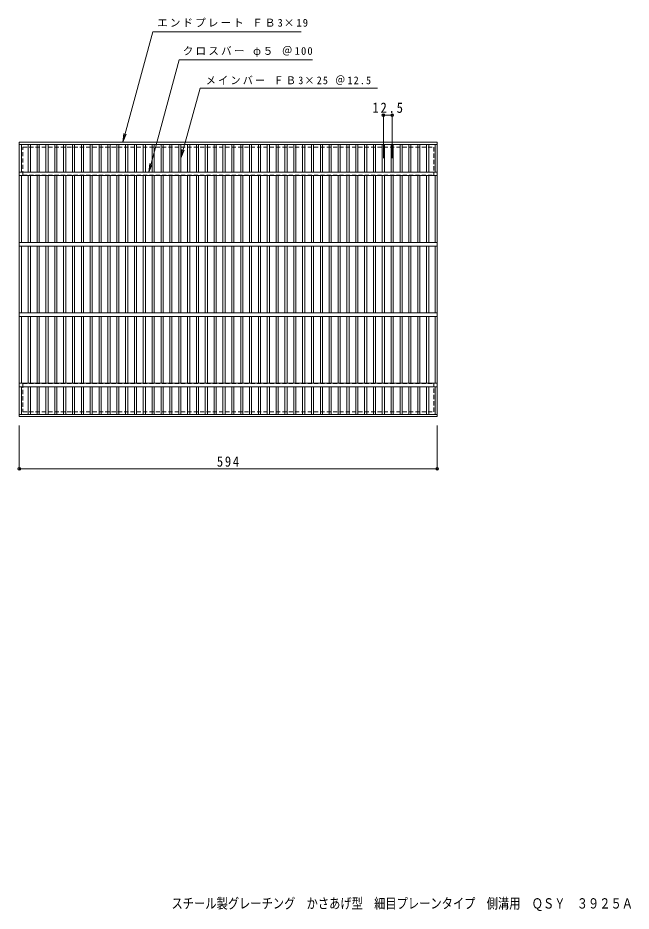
# Model space of a CAD drawing. Units: millimetres, scale not verified. Extents: x -673 to 892, y -682 to 588.
# Drawn here: x -673 to 199, y -682 to 588 of the extents above; entities that cross this region are included whole.
import ezdxf
from ezdxf.enums import TextEntityAlignment as Align

# ---------------------------------------------------------------- set-up
doc = ezdxf.new("R2010")
doc.units = ezdxf.units.MM
doc.header["$LTSCALE"] = 5
doc.header["$PDMODE"] = 32
doc.header["$PDSIZE"] = 4
doc.linetypes.add('DASHED1', pattern=[1.8, 1.2, -0.6])
for name, color, linetype, lineweight in [('A-1_ピット', 2, 'Continuous', 9), ('A-2_蓋', 3, 'Continuous', 9), ('A-4_寸法', 7, 'Continuous', 9)]:
    doc.layers.add(name, color=color, linetype=linetype, lineweight=lineweight)
doc.layers.add('F-5_F-5ﾚｲﾔ', color=2, linetype='Continuous')
doc.styles.add('ＭＳ ゴシック', font='')
doc.styles.get('ＭＳ ゴシック').set_extended_font_data('MS Gothic')

msp = doc.modelspace()

# ---------------------------------------------------------------- linework, layer by layer
at = {"layer": 'A-1_ピット', "linetype": 'DASHED1'}
for p, q in [((-666.027, 364.014), (-82.027, 364.014)), ((-666.027, 68.013), (-82.027, 68.013))]:
    msp.add_line(p, q, dxfattribs=at)
for points in [[(-666.027, 364.014), (-666.027, 404.014), (-82.027, 404.014), (-82.027, 364.014)], [(-666.027, 68.013), (-666.027, 28.014), (-82.027, 28.014), (-82.027, 68.013)]]:
    msp.add_lwpolyline(points, dxfattribs=at)
at = {"layer": 'A-2_蓋'}
for p, q in [((-671.027, 411.014), (-77.027, 411.014)), ((-671.027, 21.014), (-671.027, 411.014)), ((-671.027, 408.014), (-77.027, 408.014)), ((-668.026, 408.014), (-668.026, 368.514)), ((-658.267, 368.514), (-658.267, 408.014)), ((-655.267, 368.514), (-655.267, 408.014)), ((-645.687, 368.514), (-645.687, 408.014)), ((-642.687, 368.514), (-642.687, 408.014)), ((-633.107, 368.514), (-633.107, 408.014)), ((-630.107, 368.514), (-630.107, 408.014)), ((-620.526, 368.514), (-620.526, 408.014)), ((-617.527, 368.514), (-617.527, 408.014)), ((-607.946, 368.514), (-607.946, 408.014)), ((-604.947, 368.514), (-604.947, 408.014)), ((-595.367, 368.514), (-595.367, 408.014)), ((-592.367, 368.514), (-592.367, 408.014)), ((-582.786, 368.514), (-582.786, 408.014)), ((-579.786, 368.514), (-579.786, 408.014)), ((-570.206, 368.514), (-570.206, 408.014)), ((-567.206, 368.514), (-567.206, 408.014)), ((-557.627, 368.514), (-557.627, 408.014)), ((-554.626, 368.514), (-554.626, 408.014)), ((-545.047, 368.514), (-545.047, 408.014)), ((-542.047, 368.514), (-542.047, 408.014)), ((-532.467, 368.514), (-532.467, 408.014)), ((-529.467, 368.514), (-529.467, 408.014)), ((-519.887, 368.514), (-519.887, 408.014)), ((-516.886, 368.514), (-516.886, 408.014)), ((-507.307, 368.514), (-507.307, 408.014)), ((-504.306, 368.514), (-504.306, 408.014)), ((-494.727, 368.514), (-494.727, 408.014)), ((-491.726, 368.514), (-491.726, 408.014)), ((-482.146, 368.514), (-482.146, 408.014)), ((-479.146, 368.514), (-479.146, 408.014)), ((-469.566, 368.514), (-469.566, 408.014)), ((-466.566, 368.514), (-466.566, 408.014)), ((-456.986, 368.514), (-456.986, 408.014)), ((-453.986, 368.514), (-453.986, 408.014)), ((-444.406, 368.514), (-444.406, 408.014)), ((-441.406, 368.514), (-441.406, 408.014)), ((-431.826, 368.514), (-431.826, 408.014)), ((-428.826, 368.514), (-428.826, 408.014)), ((-419.246, 368.514), (-419.246, 408.014)), ((-416.246, 368.514), (-416.246, 408.014)), ((-406.666, 368.514), (-406.666, 408.014)), ((-403.667, 368.514), (-403.667, 408.014)), ((-394.087, 368.514), (-394.087, 408.014)), ((-391.086, 368.514), (-391.086, 408.014)), ((-381.506, 368.514), (-381.506, 408.014)), ((-378.506, 368.514), (-378.506, 408.014)), ((-368.926, 368.514), (-368.926, 408.014)), ((-365.926, 368.514), (-365.926, 408.014)), ((-356.346, 368.514), (-356.346, 408.014)), ((-353.346, 368.514), (-353.346, 408.014)), ((-343.766, 368.514), (-343.766, 408.014)), ((-340.766, 368.514), (-340.766, 408.014)), ((-331.186, 368.514), (-331.186, 408.014)), ((-328.186, 368.514), (-328.186, 408.014)), ((-318.606, 368.514), (-318.606, 408.014)), ((-315.606, 368.514), (-315.606, 408.014)), ((-306.027, 368.514), (-306.027, 408.014)), ((-303.026, 368.514), (-303.026, 408.014)), ((-293.447, 368.514), (-293.447, 408.014)), ((-290.446, 368.514), (-290.446, 408.014)), ((-280.866, 368.514), (-280.866, 408.014)), ((-277.866, 368.514), (-277.866, 408.014)), ((-268.286, 368.514), (-268.286, 408.014)), ((-265.286, 368.514), (-265.286, 408.014)), ((-255.706, 368.514), (-255.706, 408.014)), ((-252.706, 368.514), (-252.706, 408.014)), ((-243.126, 368.514), (-243.126, 408.014)), ((-240.126, 368.514), (-240.126, 408.014)), ((-230.546, 368.514), (-230.546, 408.014)), ((-227.547, 368.514), (-227.547, 408.014)), ((-217.966, 368.514), (-217.966, 408.014)), ((-214.966, 368.514), (-214.966, 408.014)), ((-205.386, 368.514), (-205.386, 408.014)), ((-202.387, 368.514), (-202.387, 408.014)), ((-192.806, 368.514), (-192.806, 408.014)), ((-189.806, 368.514), (-189.806, 408.014)), ((-180.226, 368.514), (-180.226, 408.014)), ((-177.226, 368.514), (-177.226, 408.014)), ((-167.646, 368.514), (-167.646, 408.014)), ((-164.646, 368.514), (-164.646, 408.014)), ((-155.066, 368.514), (-155.066, 408.014)), ((-152.066, 368.514), (-152.066, 408.014)), ((-142.486, 368.514), (-142.486, 408.014)), ((-139.486, 368.514), (-139.486, 408.014)), ((-129.906, 368.514), (-129.906, 408.014)), ((-126.906, 368.514), (-126.906, 408.014)), ((-117.326, 368.514), (-117.326, 408.014)), ((-114.326, 368.514), (-114.326, 408.014)), ((-104.747, 368.514), (-104.747, 408.014)), ((-101.746, 368.514), (-101.746, 408.014)), ((-92.166, 368.514), (-92.166, 408.014)), ((-89.166, 368.514), (-89.166, 408.014)), ((-80.026, 368.514), (-80.026, 408.014)), ((-77.027, 411.014), (-77.027, 21.014)), ((-671.027, 368.514), (-77.027, 368.514)), ((-671.027, 363.514), (-77.027, 363.514)), ((-668.026, 363.514), (-668.026, 268.514)), ((-658.267, 268.514), (-658.267, 363.514)), ((-655.267, 268.514), (-655.267, 363.514)), ((-645.687, 268.514), (-645.687, 363.514)), ((-642.687, 268.514), (-642.687, 363.514)), ((-633.107, 268.514), (-633.107, 363.514)), ((-630.107, 268.514), (-630.107, 363.514)), ((-620.526, 268.514), (-620.526, 363.514)), ((-617.527, 268.514), (-617.527, 363.514)), ((-607.946, 268.514), (-607.946, 363.514)), ((-604.947, 268.514), (-604.947, 363.514)), ((-595.367, 268.514), (-595.367, 363.514)), ((-592.367, 268.514), (-592.367, 363.514)), ((-582.786, 268.514), (-582.786, 363.514)), ((-579.786, 268.514), (-579.786, 363.514)), ((-570.206, 268.514), (-570.206, 363.514)), ((-567.206, 268.514), (-567.206, 363.514)), ((-557.627, 268.514), (-557.627, 363.514)), ((-554.626, 268.514), (-554.626, 363.514)), ((-545.047, 268.514), (-545.047, 363.514)), ((-542.047, 268.514), (-542.047, 363.514)), ((-532.467, 268.514), (-532.467, 363.514)), ((-529.467, 268.514), (-529.467, 363.514)), ((-519.887, 268.514), (-519.887, 363.514)), ((-516.886, 268.514), (-516.886, 363.514)), ((-507.307, 268.514), (-507.307, 363.514)), ((-504.306, 268.514), (-504.306, 363.514)), ((-494.727, 268.514), (-494.727, 363.514)), ((-491.726, 268.514), (-491.726, 363.514)), ((-482.146, 268.514), (-482.146, 363.514)), ((-479.146, 268.514), (-479.146, 363.514)), ((-469.566, 268.514), (-469.566, 363.514)), ((-466.566, 268.514), (-466.566, 363.514)), ((-456.986, 268.514), (-456.986, 363.514)), ((-453.986, 268.514), (-453.986, 363.514)), ((-444.406, 268.514), (-444.406, 363.514)), ((-441.406, 268.514), (-441.406, 363.514)), ((-431.826, 268.514), (-431.826, 363.514)), ((-428.826, 268.514), (-428.826, 363.514)), ((-419.246, 268.514), (-419.246, 363.514)), ((-416.246, 268.514), (-416.246, 363.514)), ((-406.666, 268.514), (-406.666, 363.514)), ((-403.667, 268.514), (-403.667, 363.514)), ((-394.087, 268.514), (-394.087, 363.514)), ((-391.086, 268.514), (-391.086, 363.514)), ((-381.506, 268.514), (-381.506, 363.514)), ((-378.506, 268.514), (-378.506, 363.514)), ((-368.926, 268.514), (-368.926, 363.514)), ((-365.926, 268.514), (-365.926, 363.514)), ((-356.346, 268.514), (-356.346, 363.514)), ((-353.346, 268.514), (-353.346, 363.514)), ((-343.766, 268.514), (-343.766, 363.514)), ((-340.766, 268.514), (-340.766, 363.514)), ((-331.186, 268.514), (-331.186, 363.514)), ((-328.186, 268.514), (-328.186, 363.514)), ((-318.606, 268.514), (-318.606, 363.514)), ((-315.606, 268.514), (-315.606, 363.514)), ((-306.027, 268.514), (-306.027, 363.514)), ((-303.026, 268.514), (-303.026, 363.514)), ((-293.447, 268.514), (-293.447, 363.514)), ((-290.446, 268.514), (-290.446, 363.514)), ((-280.866, 268.514), (-280.866, 363.514)), ((-277.866, 268.514), (-277.866, 363.514)), ((-268.286, 268.514), (-268.286, 363.514)), ((-265.286, 268.514), (-265.286, 363.514)), ((-255.706, 268.514), (-255.706, 363.514)), ((-252.706, 268.514), (-252.706, 363.514)), ((-243.126, 268.514), (-243.126, 363.514)), ((-240.126, 268.514), (-240.126, 363.514)), ((-230.546, 268.514), (-230.546, 363.514)), ((-227.547, 268.514), (-227.547, 363.514)), ((-217.966, 268.514), (-217.966, 363.514)), ((-214.966, 268.514), (-214.966, 363.514)), ((-205.386, 268.514), (-205.386, 363.514)), ((-202.387, 268.514), (-202.387, 363.514)), ((-192.806, 268.514), (-192.806, 363.514)), ((-189.806, 268.514), (-189.806, 363.514)), ((-180.226, 268.514), (-180.226, 363.514)), ((-177.226, 268.514), (-177.226, 363.514)), ((-167.646, 268.514), (-167.646, 363.514)), ((-164.646, 268.514), (-164.646, 363.514)), ((-155.066, 268.514), (-155.066, 363.514)), ((-152.066, 268.514), (-152.066, 363.514)), ((-142.486, 268.514), (-142.486, 363.514)), ((-139.486, 268.514), (-139.486, 363.514)), ((-129.906, 268.514), (-129.906, 363.514)), ((-126.906, 268.514), (-126.906, 363.514)), ((-117.326, 268.514), (-117.326, 363.514)), ((-114.326, 268.514), (-114.326, 363.514)), ((-104.747, 268.514), (-104.747, 363.514)), ((-101.746, 268.514), (-101.746, 363.514)), ((-92.166, 268.514), (-92.166, 363.514)), ((-89.166, 268.514), (-89.166, 363.514)), ((-80.026, 268.514), (-80.026, 363.514)), ((-671.027, 268.513), (-77.027, 268.513)), ((-671.027, 263.513), (-77.027, 263.513)), ((-668.026, 168.513), (-668.026, 263.513)), ((-658.267, 263.513), (-658.267, 168.513)), ((-655.267, 263.513), (-655.267, 168.513)), ((-645.687, 263.513), (-645.687, 168.513)), ((-642.687, 263.513), (-642.687, 168.513)), ((-633.107, 263.513), (-633.107, 168.513)), ((-630.107, 263.513), (-630.107, 168.513)), ((-620.526, 263.513), (-620.526, 168.513)), ((-617.527, 263.513), (-617.527, 168.513)), ((-607.946, 263.513), (-607.946, 168.513)), ((-604.947, 263.513), (-604.947, 168.513)), ((-595.367, 263.513), (-595.367, 168.513)), ((-592.367, 263.513), (-592.367, 168.513)), ((-582.786, 263.513), (-582.786, 168.513)), ((-579.786, 263.513), (-579.786, 168.513)), ((-570.206, 263.513), (-570.206, 168.513)), ((-567.206, 263.513), (-567.206, 168.513)), ((-557.627, 263.513), (-557.627, 168.513)), ((-554.626, 263.513), (-554.626, 168.513)), ((-545.047, 263.513), (-545.047, 168.513)), ((-542.047, 263.513), (-542.047, 168.513)), ((-532.467, 263.513), (-532.467, 168.513)), ((-529.467, 263.513), (-529.467, 168.513)), ((-519.887, 263.513), (-519.887, 168.513)), ((-516.886, 263.513), (-516.886, 168.513)), ((-507.307, 263.513), (-507.307, 168.513)), ((-504.306, 263.513), (-504.306, 168.513)), ((-494.727, 263.513), (-494.727, 168.513)), ((-491.726, 263.513), (-491.726, 168.513)), ((-482.146, 263.513), (-482.146, 168.513)), ((-479.146, 263.513), (-479.146, 168.513)), ((-469.566, 263.513), (-469.566, 168.513)), ((-466.566, 263.513), (-466.566, 168.513)), ((-456.986, 263.513), (-456.986, 168.513)), ((-453.986, 263.513), (-453.986, 168.513)), ((-444.406, 263.513), (-444.406, 168.513)), ((-441.406, 263.513), (-441.406, 168.513)), ((-431.826, 263.513), (-431.826, 168.513)), ((-428.826, 263.513), (-428.826, 168.513)), ((-419.246, 263.513), (-419.246, 168.513)), ((-416.246, 263.513), (-416.246, 168.513)), ((-406.666, 263.513), (-406.666, 168.513)), ((-403.667, 263.513), (-403.667, 168.513)), ((-394.087, 263.513), (-394.087, 168.513)), ((-391.086, 263.513), (-391.086, 168.513)), ((-381.506, 263.513), (-381.506, 168.513)), ((-378.506, 263.513), (-378.506, 168.513)), ((-368.926, 263.513), (-368.926, 168.513)), ((-365.926, 263.513), (-365.926, 168.513)), ((-356.346, 263.513), (-356.346, 168.513)), ((-353.346, 263.513), (-353.346, 168.513)), ((-343.766, 263.513), (-343.766, 168.513)), ((-340.766, 263.513), (-340.766, 168.513)), ((-331.186, 263.513), (-331.186, 168.513)), ((-328.186, 263.513), (-328.186, 168.513)), ((-318.606, 263.513), (-318.606, 168.513)), ((-315.606, 263.513), (-315.606, 168.513)), ((-306.027, 263.513), (-306.027, 168.513)), ((-303.026, 263.513), (-303.026, 168.513)), ((-293.447, 263.513), (-293.447, 168.513)), ((-290.446, 263.513), (-290.446, 168.513)), ((-280.866, 263.513), (-280.866, 168.513)), ((-277.866, 263.513), (-277.866, 168.513)), ((-268.286, 263.513), (-268.286, 168.513)), ((-265.286, 263.513), (-265.286, 168.513)), ((-255.706, 263.513), (-255.706, 168.513)), ((-252.706, 263.513), (-252.706, 168.513)), ((-243.126, 263.513), (-243.126, 168.513)), ((-240.126, 263.513), (-240.126, 168.513)), ((-230.546, 263.513), (-230.546, 168.513)), ((-227.547, 263.513), (-227.547, 168.513)), ((-217.966, 263.513), (-217.966, 168.513)), ((-214.966, 263.513), (-214.966, 168.513)), ((-205.386, 263.513), (-205.386, 168.513)), ((-202.387, 263.513), (-202.387, 168.513)), ((-192.806, 263.513), (-192.806, 168.513)), ((-189.806, 263.513), (-189.806, 168.513)), ((-180.226, 263.513), (-180.226, 168.513)), ((-177.226, 263.513), (-177.226, 168.513)), ((-167.646, 263.513), (-167.646, 168.513)), ((-164.646, 263.513), (-164.646, 168.513)), ((-155.066, 263.513), (-155.066, 168.513)), ((-152.066, 263.513), (-152.066, 168.513)), ((-142.486, 263.513), (-142.486, 168.513)), ((-139.486, 263.513), (-139.486, 168.513)), ((-129.906, 263.513), (-129.906, 168.513)), ((-126.906, 263.513), (-126.906, 168.513)), ((-117.326, 263.513), (-117.326, 168.513)), ((-114.326, 263.513), (-114.326, 168.513)), ((-104.747, 263.513), (-104.747, 168.513)), ((-101.746, 263.513), (-101.746, 168.513)), ((-92.166, 263.513), (-92.166, 168.513)), ((-89.166, 263.513), (-89.166, 168.513)), ((-80.026, 263.513), (-80.026, 168.513)), ((-671.027, 168.513), (-77.027, 168.513)), ((-671.027, 163.513), (-77.027, 163.513)), ((-668.026, 68.513), (-668.026, 163.513)), ((-658.267, 163.513), (-658.267, 68.513)), ((-655.267, 163.513), (-655.267, 68.513)), ((-645.687, 163.513), (-645.687, 68.513)), ((-642.687, 163.513), (-642.687, 68.513)), ((-633.107, 163.513), (-633.107, 68.513)), ((-630.107, 163.513), (-630.107, 68.513)), ((-620.526, 163.513), (-620.526, 68.513)), ((-617.527, 163.513), (-617.527, 68.513)), ((-607.946, 163.513), (-607.946, 68.513)), ((-604.947, 163.513), (-604.947, 68.513)), ((-595.367, 163.513), (-595.367, 68.513)), ((-592.367, 163.513), (-592.367, 68.513)), ((-582.786, 163.513), (-582.786, 68.513)), ((-579.786, 163.513), (-579.786, 68.513)), ((-570.206, 163.513), (-570.206, 68.513)), ((-567.206, 163.513), (-567.206, 68.513)), ((-557.627, 163.513), (-557.627, 68.513)), ((-554.626, 163.513), (-554.626, 68.513)), ((-545.047, 163.513), (-545.047, 68.513)), ((-542.047, 163.513), (-542.047, 68.513)), ((-532.467, 163.513), (-532.467, 68.513)), ((-529.467, 163.513), (-529.467, 68.513)), ((-519.887, 163.513), (-519.887, 68.513)), ((-516.886, 163.513), (-516.886, 68.513)), ((-507.307, 163.513), (-507.307, 68.513)), ((-504.306, 163.513), (-504.306, 68.513)), ((-494.727, 163.513), (-494.727, 68.513)), ((-491.726, 163.513), (-491.726, 68.513)), ((-482.146, 163.513), (-482.146, 68.513)), ((-479.146, 163.513), (-479.146, 68.513)), ((-469.566, 163.513), (-469.566, 68.513)), ((-466.566, 163.513), (-466.566, 68.513)), ((-456.986, 163.513), (-456.986, 68.513)), ((-453.986, 163.513), (-453.986, 68.513)), ((-444.406, 163.513), (-444.406, 68.513)), ((-441.406, 163.513), (-441.406, 68.513)), ((-431.826, 163.513), (-431.826, 68.513)), ((-428.826, 163.513), (-428.826, 68.513)), ((-419.246, 163.513), (-419.246, 68.513)), ((-416.246, 163.513), (-416.246, 68.513)), ((-406.666, 163.513), (-406.666, 68.513)), ((-403.667, 163.513), (-403.667, 68.513)), ((-394.087, 163.513), (-394.087, 68.513)), ((-391.086, 163.513), (-391.086, 68.513)), ((-381.506, 163.513), (-381.506, 68.513)), ((-378.506, 163.513), (-378.506, 68.513)), ((-368.926, 163.513), (-368.926, 68.513)), ((-365.926, 163.513), (-365.926, 68.513)), ((-356.346, 163.513), (-356.346, 68.513)), ((-353.346, 163.513), (-353.346, 68.513)), ((-343.766, 163.513), (-343.766, 68.513)), ((-340.766, 163.513), (-340.766, 68.513)), ((-331.186, 163.513), (-331.186, 68.513)), ((-328.186, 163.513), (-328.186, 68.513)), ((-318.606, 163.513), (-318.606, 68.513)), ((-315.606, 163.513), (-315.606, 68.513)), ((-306.027, 163.513), (-306.027, 68.513)), ((-303.026, 163.513), (-303.026, 68.513)), ((-293.447, 163.513), (-293.447, 68.513)), ((-290.446, 163.513), (-290.446, 68.513)), ((-280.866, 163.513), (-280.866, 68.513)), ((-277.866, 163.513), (-277.866, 68.513)), ((-268.286, 163.513), (-268.286, 68.513)), ((-265.286, 163.513), (-265.286, 68.513)), ((-255.706, 163.513), (-255.706, 68.513)), ((-252.706, 163.513), (-252.706, 68.513)), ((-243.126, 163.513), (-243.126, 68.513)), ((-240.126, 163.513), (-240.126, 68.513)), ((-230.546, 163.513), (-230.546, 68.513)), ((-227.547, 163.513), (-227.547, 68.513)), ((-217.966, 163.513), (-217.966, 68.513)), ((-214.966, 163.513), (-214.966, 68.513)), ((-205.386, 163.513), (-205.386, 68.513)), ((-202.387, 163.513), (-202.387, 68.513)), ((-192.806, 163.513), (-192.806, 68.513)), ((-189.806, 163.513), (-189.806, 68.513)), ((-180.226, 163.513), (-180.226, 68.513)), ((-177.226, 163.513), (-177.226, 68.513)), ((-167.646, 163.513), (-167.646, 68.513)), ((-164.646, 163.513), (-164.646, 68.513)), ((-155.066, 163.513), (-155.066, 68.513)), ((-152.066, 163.513), (-152.066, 68.513)), ((-142.486, 163.513), (-142.486, 68.513)), ((-139.486, 163.513), (-139.486, 68.513)), ((-129.906, 163.513), (-129.906, 68.513)), ((-126.906, 163.513), (-126.906, 68.513)), ((-117.326, 163.513), (-117.326, 68.513)), ((-114.326, 163.513), (-114.326, 68.513)), ((-104.747, 163.513), (-104.747, 68.513)), ((-101.746, 163.513), (-101.746, 68.513)), ((-92.166, 163.513), (-92.166, 68.513)), ((-89.166, 163.513), (-89.166, 68.513)), ((-80.026, 163.513), (-80.026, 68.513)), ((-671.027, 68.513), (-77.027, 68.513)), ((-671.027, 63.513), (-77.027, 63.513)), ((-668.026, 24.014), (-668.026, 63.513)), ((-658.267, 63.513), (-658.267, 24.014)), ((-655.267, 63.513), (-655.267, 24.014)), ((-645.687, 63.513), (-645.687, 24.014)), ((-642.687, 63.513), (-642.687, 24.014)), ((-633.107, 63.513), (-633.107, 24.014)), ((-630.107, 63.513), (-630.107, 24.014)), ((-620.526, 63.513), (-620.526, 24.014)), ((-617.527, 63.513), (-617.527, 24.014)), ((-607.946, 63.513), (-607.946, 24.014)), ((-604.947, 63.513), (-604.947, 24.014)), ((-595.367, 63.513), (-595.367, 24.014)), ((-592.367, 63.513), (-592.367, 24.014)), ((-582.786, 63.513), (-582.786, 24.014)), ((-579.786, 63.513), (-579.786, 24.014)), ((-570.206, 63.513), (-570.206, 24.014)), ((-567.206, 63.513), (-567.206, 24.014)), ((-557.627, 63.513), (-557.627, 24.014)), ((-554.626, 63.513), (-554.626, 24.014)), ((-545.047, 63.513), (-545.047, 24.014)), ((-542.047, 63.513), (-542.047, 24.014)), ((-532.467, 63.513), (-532.467, 24.014)), ((-529.467, 63.513), (-529.467, 24.014)), ((-519.887, 63.513), (-519.887, 24.014)), ((-516.886, 63.513), (-516.886, 24.014)), ((-507.307, 63.513), (-507.307, 24.014)), ((-504.306, 63.513), (-504.306, 24.014)), ((-494.727, 63.513), (-494.727, 24.014)), ((-491.726, 63.513), (-491.726, 24.014)), ((-482.146, 63.513), (-482.146, 24.014)), ((-479.146, 63.513), (-479.146, 24.014)), ((-469.566, 63.513), (-469.566, 24.014)), ((-466.566, 63.513), (-466.566, 24.014)), ((-456.986, 63.513), (-456.986, 24.014)), ((-453.986, 63.513), (-453.986, 24.014)), ((-444.406, 63.513), (-444.406, 24.014)), ((-441.406, 63.513), (-441.406, 24.014)), ((-431.826, 63.513), (-431.826, 24.014)), ((-428.826, 63.513), (-428.826, 24.014)), ((-419.246, 63.513), (-419.246, 24.014)), ((-416.246, 63.513), (-416.246, 24.014)), ((-406.666, 63.513), (-406.666, 24.014)), ((-403.667, 63.513), (-403.667, 24.014)), ((-394.087, 63.513), (-394.087, 24.014)), ((-391.086, 63.513), (-391.086, 24.014)), ((-381.506, 63.513), (-381.506, 24.014)), ((-378.506, 63.513), (-378.506, 24.014)), ((-368.926, 63.513), (-368.926, 24.014)), ((-365.926, 63.513), (-365.926, 24.014)), ((-356.346, 63.513), (-356.346, 24.014)), ((-353.346, 63.513), (-353.346, 24.014)), ((-343.766, 63.513), (-343.766, 24.014)), ((-340.766, 63.513), (-340.766, 24.014)), ((-331.186, 63.513), (-331.186, 24.014)), ((-328.186, 63.513), (-328.186, 24.014)), ((-318.606, 63.513), (-318.606, 24.014)), ((-315.606, 63.513), (-315.606, 24.014)), ((-306.027, 63.513), (-306.027, 24.014)), ((-303.026, 63.513), (-303.026, 24.014)), ((-293.447, 63.513), (-293.447, 24.014)), ((-290.446, 63.513), (-290.446, 24.014)), ((-280.866, 63.513), (-280.866, 24.014)), ((-277.866, 63.513), (-277.866, 24.014)), ((-268.286, 63.513), (-268.286, 24.014)), ((-265.286, 63.513), (-265.286, 24.014)), ((-255.706, 63.513), (-255.706, 24.014)), ((-252.706, 63.513), (-252.706, 24.014)), ((-243.126, 63.513), (-243.126, 24.014)), ((-240.126, 63.513), (-240.126, 24.014)), ((-230.546, 63.513), (-230.546, 24.014)), ((-227.547, 63.513), (-227.547, 24.014)), ((-217.966, 63.513), (-217.966, 24.014)), ((-214.966, 63.513), (-214.966, 24.014)), ((-205.386, 63.513), (-205.386, 24.014)), ((-202.387, 63.513), (-202.387, 24.014)), ((-192.806, 63.513), (-192.806, 24.014)), ((-189.806, 63.513), (-189.806, 24.014)), ((-180.226, 63.513), (-180.226, 24.014)), ((-177.226, 63.513), (-177.226, 24.014)), ((-167.646, 63.513), (-167.646, 24.014)), ((-164.646, 63.513), (-164.646, 24.014)), ((-155.066, 63.513), (-155.066, 24.014)), ((-152.066, 63.513), (-152.066, 24.014)), ((-142.486, 63.513), (-142.486, 24.014)), ((-139.486, 63.513), (-139.486, 24.014)), ((-129.906, 63.513), (-129.906, 24.014)), ((-126.906, 63.513), (-126.906, 24.014)), ((-117.326, 63.513), (-117.326, 24.014)), ((-114.326, 63.513), (-114.326, 24.014)), ((-104.747, 63.513), (-104.747, 24.014)), ((-101.746, 63.513), (-101.746, 24.014)), ((-92.166, 63.513), (-92.166, 24.014)), ((-89.166, 63.513), (-89.166, 24.014)), ((-80.026, 63.513), (-80.026, 24.014)), ((-77.027, 24.014), (-671.027, 24.014)), ((-77.027, 21.014), (-671.027, 21.014))]:
    msp.add_line(p, q, dxfattribs=at)
at = {"layer": 'A-4_寸法'}
for p, q in [((-486.936, 368.514), (-443.627, 527.978)), ((-443.627, 527.978), (-254.062, 527.978)), ((-441.406, 388.264), (-414.107, 487.979)), ((-414.107, 487.979), (-161.937, 487.979)), ((-153.566, 388.484), (-153.566, 451.055)), ((-153.566, 449.555), (-140.986, 449.555)), ((-140.986, 388.484), (-140.986, 451.055)), ((-524.064, 411.014), (-522.432, 423.407)), ((-524.064, 411.014), (-519.28, 422.562)), ((-441.406, 388.264), (-439.775, 400.657)), ((-441.406, 388.264), (-436.623, 399.813)), ((-486.936, 368.514), (-485.305, 380.907)), ((-486.936, 368.514), (-482.153, 380.063)), ((-671.027, 8.514), (-671.027, -54.811)), ((-77.027, 8.514), (-77.027, -54.811)), ((-671.027, -53.311), (-77.027, -53.311))]:
    msp.add_line(p, q, dxfattribs=at)
msp.add_lwpolyline([(-524.064, 411.014), (-481.424, 567.978), (-270.387, 567.978)], dxfattribs=at)
for p in [(-153.566, 449.555), (-140.986, 449.555), (-671.027, -53.311), (-77.027, -53.311)]:
    msp.add_point(p, dxfattribs=at)

# ---------------------------------------------------------------- texts
at = {"layer": 'A-4_寸法', "char_height": 11, "attachment_point": 7, "style": 'ＭＳ ゴシック'}
for s, insert in [('\\T1.2;エンドプレート\\~ＦＢ3×19', (-475.049, 574.656)), ('\\T1.21;クロスバー\\~φ５\\~＠100', (-438.602, 532.253)), ('\\T1.23;\\W0.95;メインバー\\~ＦＢ3×25\\~＠12.5', (-405.959, 492.399))]:
    msp.add_mtext(s, dxfattribs=dict(at, insert=insert))
at = {"layer": 'A-4_寸法', "color": 2, "char_height": 14.66, "attachment_point": 7, "style": 'ＭＳ ゴシック'}
for s, insert in [('\\T1.28;\\W0.9;12.5', (-169.151, 452.555)), ('\\T1.27;\\W0.9;594', (-390.277, -50.311))]:
    msp.add_mtext(s, dxfattribs=dict(at, insert=insert))
at = {"layer": 'F-5_F-5ﾚｲﾔ', "style": 'ＭＳ ゴシック', "width": 0.8}
msp.add_text('スチール製グレーチング\u3000かさあげ型\u3000細目プレーンタイプ\u3000側溝用\u3000ＱＳＹ\u3000３９２５Ａ', height=14.66, dxfattribs=at).set_placement((-454.642, -682.552), align=Align.BOTTOM_LEFT)

doc.saveas('drawing.dxf')
